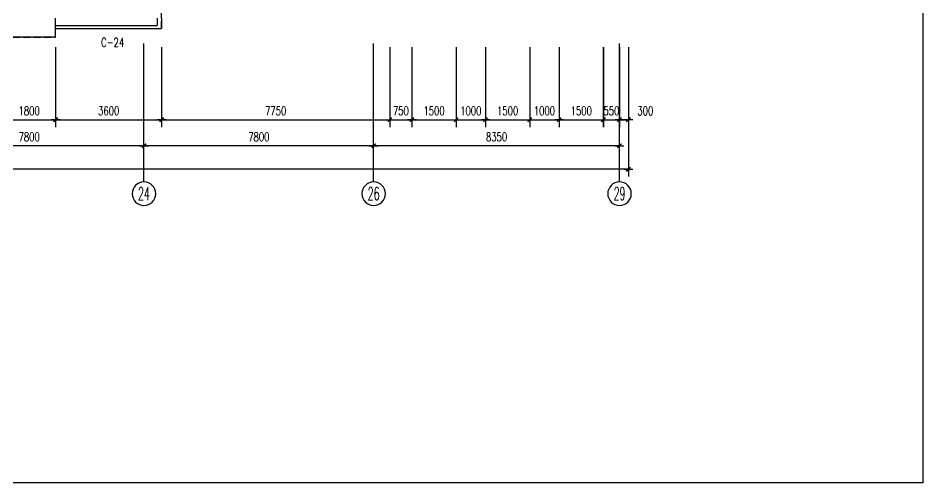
# Model space of a CAD drawing. Extents: x 816818 to 2098601, y 59070 to 390605.
# Drawn here: x 1064525 to 1095253, y 80042 to 95839 of the extents above; entities that cross this region are included whole.
import ezdxf
from ezdxf.enums import TextEntityAlignment as Align

# ---------------------------------------------------------------- set-up
doc = ezdxf.new("R2010")
doc.units = 0
doc.header["$LTSCALE"] = 1000
doc.header["$MEASUREMENT"] = 0
doc.linetypes.add('DASH', pattern=[0.35, 0.25, -0.1])
doc.layers.get('0').update_dxf_attribs({"linetype": 'CONTINUOUS'})
doc.layers.get('DEFPOINTS').update_dxf_attribs({"linetype": 'CONTINUOUS'})
for name, color, linetype in [('AXIS', 3, 'CONTINUOUS'), ('AXIS_TEXT', 7, 'CONTINUOUS'), ('MCB', 30, 'CONTINUOUS'), ('WALL', 255, 'CONTINUOUS'), ('WINDOW', 2, 'CONTINUOUS'), ('和面积', 6, 'DASH')]:
    doc.layers.add(name, color=color, linetype=linetype)
doc.styles.add('COMPLEX', font='COMPLEX')
doc.styles.add('DIM_FONT', font='SIMPLEX.shx', dxfattribs={"width": 0.7})
doc.styles.add('Z', font='romans', dxfattribs={"width": 0.8, "bigfont": 'z'})
doc.dimstyles.new('AXIS', dxfattribs={"dimtxt": 300, "dimasz": 1, "dimexe": 250, "dimexo": 300, "dimgap": 150, "dimtad": 1, "dimdec": 0, "dimzin": 0, "dimdsep": 46, "dimtxsty": 'DIM_FONT', "dimblk": '_DIMX', "dimcen": 2.5, "dimse1": 1, "dimse2": 1, "dimclrt": 7, "dimadec": 0, "dimazin": 0, "dimtfac": 1, "dimtdec": 0, "dimtix": 1, "dimtmove": 2, "dimatfit": 3, "dimldrblk": '_DIMX', "dimfxl": 1, "dimarcsym": 0})
doc.dimstyles.new('DIMN', dxfattribs={"dimtxt": 300, "dimasz": 1, "dimexe": 250, "dimexo": 300, "dimgap": 150, "dimtad": 1, "dimdec": 0, "dimzin": 0, "dimdsep": 46, "dimtxsty": 'DIM_FONT', "dimblk": '_DIMX', "dimcen": 2.5, "dimclrt": 7, "dimadec": 0, "dimazin": 0, "dimtfac": 1, "dimtdec": 0, "dimtix": 1, "dimtmove": 2, "dimatfit": 3, "dimldrblk": '_DIMX', "dimfxl": 1, "dimarcsym": 0})

# ---------------------------------------------------------------- blocks, each defined once
blk = doc.blocks.new('_AXISO')
blk.add_circle((0, 0), 0.5)
at = {"layer": 'AXIS_TEXT', "style": 'COMPLEX', "width": 1.041667}
blk.add_attdef('A', text='', height=0.56, dxfattribs=at).set_placement((-0.25, -0.28), (0.25, -0.28), align=Align.FIT)
blk = doc.blocks.new('_DIMX')
blk.add_line((-150, 0), (150, 0))
at = {"const_width": 50}
blk.add_lwpolyline([(-70, -70), (70, 70)], dxfattribs=at)
blk = doc.blocks.new('*D1520')
at = {"layer": 'AXIS', "color": 0, "lineweight": -2}
blk.add_line((1084949, 91501), (1076602, 91501), dxfattribs=at)
at = {"layer": 'DEFPOINTS', "color": 0}
for p in [(1076601, 94975), (1084950, 94975), (1076601, 91501)]:
    blk.add_point(p, dxfattribs=at)
at = {"layer": 'AXIS', "color": 0, "lineweight": -2, "rotation": 180}
blk.add_blockref('_DIMX', (1076601, 91501), dxfattribs=at)
at = {"layer": 'AXIS', "color": 0, "lineweight": -2}
blk.add_blockref('_DIMX', (1084950, 91501), dxfattribs=at)
at = {"layer": 'AXIS', "color": 7, "insert": (1080775, 91801), "char_height": 300, "attachment_point": 5, "style": 'DIM_FONT'}
blk.add_mtext('8350', dxfattribs=at)
blk = doc.blocks.new('*D1521')
at = {"layer": 'AXIS', "color": 0, "lineweight": -2}
blk.add_line((1076600, 91501), (1068802, 91501), dxfattribs=at)
at = {"layer": 'DEFPOINTS', "color": 0}
for p in [(1068801, 94975), (1076601, 94975), (1068801, 91501)]:
    blk.add_point(p, dxfattribs=at)
at = {"layer": 'AXIS', "color": 0, "lineweight": -2, "rotation": 180}
blk.add_blockref('_DIMX', (1068801, 91501), dxfattribs=at)
at = {"layer": 'AXIS', "color": 0, "lineweight": -2}
blk.add_blockref('_DIMX', (1076601, 91501), dxfattribs=at)
at = {"layer": 'AXIS', "color": 7, "insert": (1072701, 91801), "char_height": 300, "attachment_point": 5, "style": 'DIM_FONT'}
blk.add_mtext('7800', dxfattribs=at)
blk = doc.blocks.new('*D1522')
at = {"layer": 'AXIS', "color": 0, "lineweight": -2}
blk.add_line((1068800, 91501), (1061002, 91501), dxfattribs=at)
at = {"layer": 'DEFPOINTS', "color": 0}
for p in [(1061001, 94975), (1068801, 94975), (1061001, 91501)]:
    blk.add_point(p, dxfattribs=at)
at = {"layer": 'AXIS', "color": 0, "lineweight": -2, "rotation": 180}
blk.add_blockref('_DIMX', (1061001, 91501), dxfattribs=at)
at = {"layer": 'AXIS', "color": 0, "lineweight": -2}
blk.add_blockref('_DIMX', (1068801, 91501), dxfattribs=at)
at = {"layer": 'AXIS', "color": 7, "insert": (1064901, 91801), "char_height": 300, "attachment_point": 5, "style": 'DIM_FONT'}
blk.add_mtext('7800', dxfattribs=at)
blk = doc.blocks.new('*D1532')
at = {"layer": 'AXIS', "color": 0, "lineweight": -2}
for p, q in [((988750, 94675), (988750, 90451)), ((1085250, 94675), (1085250, 90451)), ((1085249, 90701), (988751, 90701))]:
    blk.add_line(p, q, dxfattribs=at)
at = {"layer": 'DEFPOINTS', "color": 0}
for p in [(988750, 94975), (1085250, 94975), (988750, 90701)]:
    blk.add_point(p, dxfattribs=at)
at = {"layer": 'AXIS', "color": 0, "lineweight": -2, "rotation": 180}
blk.add_blockref('_DIMX', (988750, 90701), dxfattribs=at)
at = {"layer": 'AXIS', "color": 0, "lineweight": -2}
blk.add_blockref('_DIMX', (1085250, 90701), dxfattribs=at)
at = {"layer": 'AXIS', "color": 7, "insert": (1037000, 91001), "char_height": 300, "attachment_point": 5, "style": 'DIM_FONT'}
blk.add_mtext('96500', dxfattribs=at)
blk = doc.blocks.new('*D1549')
at = {"layer": 'AXIS', "color": 0, "lineweight": -2}
for p, q in [((1077150, 94852), (1077150, 92137)), ((1077900, 94852), (1077900, 92137)), ((1077149, 92387), (1077148, 92387)), ((1077150, 92387), (1077900, 92387)), ((1077901, 92387), (1077902, 92387))]:
    blk.add_line(p, q, dxfattribs=at)
at = {"layer": 'DEFPOINTS', "color": 0}
for p in [(1077150, 95152), (1077900, 95152), (1077900, 92387)]:
    blk.add_point(p, dxfattribs=at)
at = {"layer": 'AXIS', "color": 0, "lineweight": -2}
blk.add_blockref('_DIMX', (1077150, 92387), dxfattribs=at)
at = {"layer": 'AXIS', "color": 0, "lineweight": -2, "rotation": 180}
blk.add_blockref('_DIMX', (1077900, 92387), dxfattribs=at)
at = {"layer": 'AXIS', "color": 7, "insert": (1077525, 92687), "char_height": 300, "attachment_point": 5, "style": 'DIM_FONT'}
blk.add_mtext('750', dxfattribs=at)
blk = doc.blocks.new('*D1551')
at = {"layer": 'AXIS', "color": 0, "lineweight": -2}
for p, q in [((1084400, 94852), (1084400, 92137)), ((1084950, 94852), (1084950, 92137)), ((1084399, 92387), (1084398, 92387)), ((1084400, 92387), (1084950, 92387)), ((1084951, 92387), (1084952, 92387))]:
    blk.add_line(p, q, dxfattribs=at)
at = {"layer": 'DEFPOINTS', "color": 0}
for p in [(1084400, 95152), (1084950, 95152), (1084950, 92387)]:
    blk.add_point(p, dxfattribs=at)
at = {"layer": 'AXIS', "color": 0, "lineweight": -2}
blk.add_blockref('_DIMX', (1084400, 92387), dxfattribs=at)
at = {"layer": 'AXIS', "color": 0, "lineweight": -2, "rotation": 180}
blk.add_blockref('_DIMX', (1084950, 92387), dxfattribs=at)
at = {"layer": 'AXIS', "color": 7, "insert": (1084675, 92687), "char_height": 300, "attachment_point": 5, "style": 'DIM_FONT'}
blk.add_mtext('550', dxfattribs=at)
blk = doc.blocks.new('*D1556')
at = {"layer": 'AXIS', "color": 0, "lineweight": -2}
for p, q in [((1084950, 94852), (1084950, 92137)), ((1085250, 94852), (1085250, 92137)), ((1084949, 92387), (1084948, 92387)), ((1084950, 92387), (1085250, 92387)), ((1085251, 92387), (1085252, 92387))]:
    blk.add_line(p, q, dxfattribs=at)
at = {"layer": 'DEFPOINTS', "color": 0}
for p in [(1084950, 95152), (1085250, 95152), (1085250, 92387)]:
    blk.add_point(p, dxfattribs=at)
at = {"layer": 'AXIS', "color": 0, "lineweight": -2}
blk.add_blockref('_DIMX', (1084950, 92387), dxfattribs=at)
at = {"layer": 'AXIS', "color": 0, "lineweight": -2, "rotation": 180}
blk.add_blockref('_DIMX', (1085250, 92387), dxfattribs=at)
at = {"layer": 'AXIS', "color": 7, "insert": (1085827, 92684), "char_height": 300, "attachment_point": 5, "style": 'DIM_FONT'}
blk.add_mtext('300', dxfattribs=at)
blk = doc.blocks.new('*D1559')
at = {"layer": 'AXIS', "color": 0, "lineweight": -2}
for p, q in [((1081900, 94852), (1081900, 92137)), ((1082900, 94852), (1082900, 92137)), ((1081899, 92387), (1081898, 92387)), ((1081900, 92387), (1082900, 92387)), ((1082901, 92387), (1082902, 92387))]:
    blk.add_line(p, q, dxfattribs=at)
at = {"layer": 'DEFPOINTS', "color": 0}
for p in [(1081900, 95152), (1082900, 95152), (1082900, 92387)]:
    blk.add_point(p, dxfattribs=at)
at = {"layer": 'AXIS', "color": 0, "lineweight": -2}
blk.add_blockref('_DIMX', (1081900, 92387), dxfattribs=at)
at = {"layer": 'AXIS', "color": 0, "lineweight": -2, "rotation": 180}
blk.add_blockref('_DIMX', (1082900, 92387), dxfattribs=at)
at = {"layer": 'AXIS', "color": 7, "insert": (1082400, 92687), "char_height": 300, "attachment_point": 5, "style": 'DIM_FONT'}
blk.add_mtext('1000', dxfattribs=at)
blk = doc.blocks.new('*D1561')
at = {"layer": 'AXIS', "color": 0, "lineweight": -2}
for p, q in [((1079400, 94852), (1079400, 92137)), ((1080400, 94852), (1080400, 92137)), ((1079399, 92387), (1079398, 92387)), ((1079400, 92387), (1080400, 92387)), ((1080401, 92387), (1080402, 92387))]:
    blk.add_line(p, q, dxfattribs=at)
at = {"layer": 'DEFPOINTS', "color": 0}
for p in [(1079400, 95152), (1080400, 95152), (1080400, 92387)]:
    blk.add_point(p, dxfattribs=at)
at = {"layer": 'AXIS', "color": 0, "lineweight": -2}
blk.add_blockref('_DIMX', (1079400, 92387), dxfattribs=at)
at = {"layer": 'AXIS', "color": 0, "lineweight": -2, "rotation": 180}
blk.add_blockref('_DIMX', (1080400, 92387), dxfattribs=at)
at = {"layer": 'AXIS', "color": 7, "insert": (1079900, 92687), "char_height": 300, "attachment_point": 5, "style": 'DIM_FONT'}
blk.add_mtext('1000', dxfattribs=at)

msp = doc.modelspace()

# ---------------------------------------------------------------- linework, layer by layer
at = {"layer": 'AXIS'}
for p, q in [((1068800.5, 90271.6), (1068800.5, 94975)), ((1076600.5, 90271.6), (1076600.5, 94975)), ((1084950.2, 90271.6), (1084950.2, 94975))]:
    msp.add_line(p, q, dxfattribs=at)
at = {"layer": 'MCB'}
msp.add_lwpolyline([(978483, 126564.9), (1095252.8, 126564.9), (1095252.8, 80042.1), (978483, 80042.1)], close=True, dxfattribs=at)
at = {"layer": 'WALL'}
for q in [(1065800.4, 95839.4), (1064000.4, 95189.4)]:
    msp.add_line((1065800.4, 95189.4), q, dxfattribs=at)
at = {"layer": 'WINDOW'}
for p, q in [((1065800.4, 95589.4), (1069250.6, 95589.4)), ((1069250.6, 95839.4), (1069250.6, 95589.4)), ((1069400.6, 95839.4), (1069400.6, 95489.4)), ((1065800.4, 95489.4), (1069400.6, 95489.4))]:
    msp.add_line(p, q, dxfattribs=at)
at = {"layer": '和面积'}
msp.add_lwpolyline([(1013600.4, 96689.4), (1033700.4, 96689.4), (1033700.4, 95289.4), (1040300.4, 95289.4), (1040300.4, 96689.4), (1060400.4, 96689.4), (1060400.2, 95489.4), (1064000.4, 95489.4), (1064000.4, 95189.4), (1065800.4, 95189.4), (1065800.4, 95489.4), (1069400.4, 95489.4), (1069400.4, 96689.4), (1077150.4, 96689.4), (1077150.4, 97889.4), (1085500.4, 97889.4), (1085500.4, 112539.4), (1076050.4, 112539.4), (1076050.4, 107989.4), (1061550.5, 107989.4), (1061550.5, 116139.4), (1056700.4, 116139.4), (1056700.4, 114939.4), (1017300.4, 114939.4)], dxfattribs=at)

# ---------------------------------------------------------------- block references
at = {"layer": 'AXIS'}
ref = msp.add_blockref('_AXISO', (1068800.5, 89871.6), dxfattribs=dict(at, xscale=-800, yscale=800, zscale=800, rotation=180))
ref.add_attrib('A', '24', dxfattribs={"layer": 'AXIS_TEXT', "height": 448, "style": 'COMPLEX', "width": 0.520833}).set_placement((1068600.5, 89647.6), (1069000.5, 89647.6), align=Align.FIT)
ref = msp.add_blockref('_AXISO', (1076600.5, 89871.6), dxfattribs=dict(at, xscale=-800, yscale=800, zscale=800, rotation=180))
ref.add_attrib('A', '26', dxfattribs={"layer": 'AXIS_TEXT', "height": 448, "style": 'COMPLEX', "width": 0.551471}).set_placement((1076400.5, 89647.6), (1076800.5, 89647.6), align=Align.FIT)
ref = msp.add_blockref('_AXISO', (1084950.2, 89871.6), dxfattribs=dict(at, xscale=-800, yscale=800, zscale=800, rotation=180))
ref.add_attrib('A', '29', dxfattribs={"layer": 'AXIS_TEXT', "height": 448, "style": 'COMPLEX', "width": 0.551471}).set_placement((1084750.2, 89647.6), (1085150.2, 89647.6), align=Align.FIT)

# ---------------------------------------------------------------- texts
at = {"layer": 'MCB', "style": 'Z', "width": 0.7}
msp.add_text('C-24', height=300, dxfattribs=at).set_placement((1067345.4, 94864.1))

# ---------------------------------------------------------------- dimensions: what is measured, and where the dimension line sits
at = {"layer": 'AXIS'}
for p1, p2, distance, picture, middle in [((1085250.4, 94975), (988750.4, 94975), 4274.4, '*D1532', (1037000.4, 91000.6)), ((1077150.4, 95152.3), (1077900.4, 95152.3), -2765.6, '*D1549', (1077525.4, 92686.7)), ((1079400.4, 95152.3), (1080400.4, 95152.3), -2765.6, '*D1561', (1079900.4, 92686.7)), ((1081900.4, 95152.3), (1082900.4, 95152.3), -2765.6, '*D1559', (1082400.4, 92686.7)), ((1084400.4, 95152.3), (1084950.2, 95152.3), -2765.6, '*D1551', (1084675.3, 92686.7))]:
    dim = msp.add_aligned_dim(p1=p1, p2=p2, distance=distance, dimstyle='DIMN', dxfattribs=at)
    dim.commit()
    dim.dimension.update_dxf_attribs({"geometry": picture, "text_midpoint": middle})
for base, p1, p2, picture, middle in [((1061000.5, 91500.6), (1068800.5, 94975), (1061000.5, 94975), '*D1522', (1064900.5, 91800.6)), ((1068800.5, 91500.6), (1076600.5, 94975), (1068800.5, 94975), '*D1521', (1072700.5, 91800.6)), ((1076600.5, 91500.6), (1084950.2, 94975), (1076600.5, 94975), '*D1520', (1080775.4, 91800.6))]:
    dim = msp.add_linear_dim(base=base, p1=p1, p2=p2, angle=180, dimstyle='AXIS', dxfattribs=at)
    dim.commit()
    dim.dimension.update_dxf_attribs({"geometry": picture, "text_midpoint": middle})
for p1, p2 in [((1064000.4, 95152.3), (1065800.4, 95152.3)), ((1065800.4, 95152.3), (1069400.6, 95152.3)), ((1069400.6, 95152.3), (1077150.4, 95152.3)), ((1077900.4, 95152.3), (1079400.4, 95152.3)), ((1080400.4, 95152.3), (1081900.4, 95152.3)), ((1082900.4, 95152.3), (1084400.2, 95152.3))]:
    msp.add_aligned_dim(p1=p1, p2=p2, distance=-2765.6, dimstyle='DIMN', dxfattribs=at).render()
dim = msp.add_linear_dim(base=(1085250.4, 92386.7), p1=(1084950.2, 95152.3), p2=(1085250.4, 95152.3), angle=0, dimstyle='DIMN', dxfattribs=at)
dim.commit()
dim.dimension.update_dxf_attribs({"geometry": '*D1556', "text_midpoint": (1085826.7, 92683.7), "dimtype": 161})

doc.saveas('drawing.dxf')
